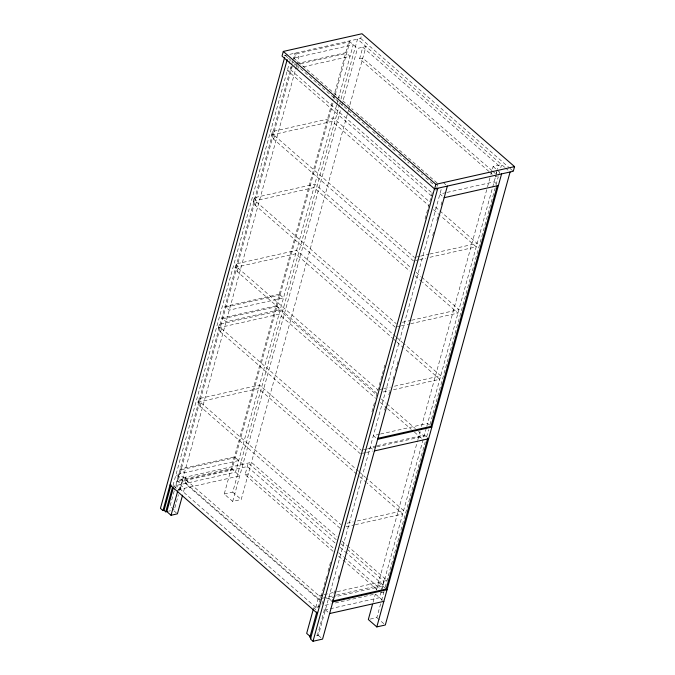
<?xml version="1.0" encoding="UTF-8"?>
<svg xmlns="http://www.w3.org/2000/svg" width="675" height="675" viewBox="0 0 675 675"><rect width="100%" height="100%" fill="white"/><g stroke="black" fill="none" stroke-linecap="round" stroke-linejoin="round"><path stroke-width="0.51" stroke-dasharray="3.38 2.53" d="M173.011 485.418L290.242 59.83M339.913 528.128L200.053 406.333L197.944 402.165L198.897 398.68L259.504 385.054L358.476 471.243M360.391 453.794L220.531 331.99L218.413 327.822L219.375 324.337L279.982 310.719L376.574 394.833M377.03 393.39L237.17 271.586L235.052 267.418L236.014 263.933L296.612 250.315L395.584 336.504M395.272 327.181L255.403 205.377L253.294 201.209L254.247 197.724L314.854 184.106L410.662 267.536M413.505 260.972L273.637 139.168L271.527 135L272.489 131.515L333.087 117.897L429.688 202.019M174.201 490.987L170.007 506.225L174.243 509.92L178.436 494.682M174.479 489.974L291.153 66.42M292.385 61.923L291.583 64.825L295.675 63.906M292.823 60.32L294.789 53.215L299.025 56.902L297.067 64.015M431.426 195.927L287.322 70.436L290.512 69.719L291.305 66.808M294.3 58.793L295.633 53.949L349.852 41.766L335.188 94.998M200.053 406.333L201.015 402.848L198.897 398.68M220.531 331.99L221.484 328.506L219.375 324.337M237.17 271.586L238.123 268.102L236.014 263.933M255.403 205.377L256.365 201.893L254.247 197.724M273.637 139.168L274.598 135.683L272.489 131.515M178.597 490.497L180.217 484.599L184.461 488.295L183.102 493.206M179.558 490.615L295.549 69.533M295.667 69.095L296.89 64.648M180.208 489.248L183.406 477.63L251.446 462.341L337.103 536.929M186.435 484.591L184.57 480.642L185.532 477.157L187.397 481.106L186.435 484.591L318.068 599.223L322.127 598.312M347.245 114.547L241.211 499.508L232.706 501.415L224.227 494.041L333.062 98.921M333.34 97.909L349.009 41.023L357.488 48.406L365.993 46.499L348.646 109.468M332.952 103.123L232.116 469.218L177.888 481.41L292.435 65.568L296.527 64.648M334.074 99.065L334.91 96.019M336.623 105.055L235.507 472.171L172.775 486.278M336.901 104.043L353.244 44.719L293.355 58.177M224.227 494.041L232.732 492.126L339.331 105.131M339.609 104.119L340.723 100.06M341.01 99.039L357.514 39.116L504.697 167.29M232.706 501.415L340.698 109.35M341.82 105.292L357.488 48.406M284.074 55.62L360.703 38.399L361.471 35.606M333.096 551.34L245.059 474.668L248.257 463.05L336.293 539.722M488.886 171.408L359.598 58.826L362.804 47.216L498.428 165.324L497.365 169.197M347.524 113.535L348.368 110.489M315.832 607.357L319.03 595.738L323.139 594.818M317.95 607.897L326.624 576.374M328.025 571.295L330.826 561.144M371.95 411.826L374.752 401.676M376.152 396.596L384.826 365.108M425.107 218.843L432.945 190.401M321.933 604.277L322.734 601.366M435.949 190.367L436.742 187.464M437.012 186.494L437.813 183.592M317.284 635.648L324.321 610.09L322.912 608.858M316.457 635.833L318.347 635.411L441.264 189.169M331.973 601.189L332.539 599.164M333.931 594.093L335.045 590.043M338.116 578.897L339.238 574.838M384.598 410.147L385.72 406.088M388.792 394.917L389.914 390.859M392.985 379.696L394.107 375.629M395.508 370.558L398.301 360.408M432.692 235.541L433.814 231.483M436.885 220.312L438.007 216.253M441.079 205.082L442.201 201.023M373.089 602.26L375.325 594.135M376.439 590.102L417.572 440.758M417.85 439.746L420.086 431.62M421.487 426.541L487.24 187.844M487.519 186.832L490.59 175.66M490.877 174.639L493.113 166.514L501.618 164.607L500.774 167.653M381.755 588.904L383.889 581.167L346.604 548.699M497.095 170.159L495.231 176.934L498.42 176.217M381.206 591.857L379.612 597.662L323.148 610.36M381.476 590.887L426.532 427.3M426.802 426.33L496.817 172.142M370.221 619.102L376.836 617.617L381.316 601.366M381.594 600.353L384.109 591.207M385.206 587.225L425.242 441.897M426.634 436.818L428.6 429.705M429.992 424.626L495.745 185.937M496.024 184.916L498.26 176.791M498.682 175.255L499.753 171.382M296.705 63.678L345.811 52.642L350.047 56.329L300.94 67.373M300.62 63.728L346.655 53.376M295.827 68.521L299.919 67.601M359.598 58.826L362.787 58.109L492.075 170.691M271.527 135L332.134 121.382L428.726 205.504M253.294 201.209L313.892 187.591L409.7 271.021M446.065 192.628L439.931 194.012L442.64 196.374M447.086 192.4L494.151 181.82L496.859 184.182M235.052 267.418L295.658 253.8L393.044 338.605M416.526 257.023L419.605 256.331M420.635 256.103L428.861 254.247M429.891 254.019L477.191 243.388L434.438 206.153M415.564 260.508L418.643 259.816M419.673 259.588L425.849 258.196M429.958 257.276L476.229 246.873L440.606 215.84M225.88 307.176L280.108 294.983M222.683 318.786L276.91 306.602M218.413 327.822L279.02 314.204L375.612 398.317M402.401 322.312L410.628 320.456M411.657 320.228L458.958 309.597L421.74 277.189M397.322 326.717L400.41 326.025M401.439 325.797L409.666 323.941M410.695 323.713L457.996 313.082L422.364 282.049M197.944 402.165L258.542 388.538L359.1 476.111M380.05 389.441L383.13 388.749M384.159 388.522L390.327 387.129M394.445 386.21L440.716 375.806L403.507 343.398M383.198 392.006L389.374 390.614M393.483 389.694L439.763 379.291L404.131 348.258M181.094 469.792L235.313 457.608M238.705 460.561L175.972 474.66L320.077 600.151M379.519 434.236L373.376 435.62L376.093 437.982M380.54 434.008L427.604 423.427L429.637 425.199M184.57 480.642L247.303 466.535L335.34 543.206M178.082 489.729L239.743 475.867L231.263 468.484L177.044 480.667L181.28 484.363M245.059 474.668L248.248 473.951L333.906 548.547M376.321 445.854L370.178 447.23L372.895 449.592M377.342 445.627L424.398 435.046L426.44 436.818M363.412 449.845L366.491 449.153M367.521 448.917L375.747 447.069M376.777 446.842L424.086 436.21L418.542 431.384M362.45 453.33L365.538 452.638M366.567 452.402L372.735 451.018M168.573 511.194L170.463 510.764M347.043 523.26L353.219 521.876M357.328 520.948L403.608 510.545L366.39 478.136M346.089 526.745L354.316 524.897M355.345 524.669L402.646 514.029L367.014 483.005M324.101 594.599L336.479 591.823M337.272 591.646L387.079 580.449L349.009 547.29M323.139 598.084L335.298 595.358M336.31 595.131L382.927 584.651L347.237 553.567M326.346 598.742L382.809 586.052M320.085 606.403L313.706 607.837L317.242 610.909M325.072 605.281L331.231 603.897M335.34 602.977L375.368 593.975L383.003 600.615M383.873 592.059L380.683 592.777L378.304 590.709M360.703 38.399L509.313 167.805M510.106 168.505L513.287 171.273M505.474 167.957L508.553 170.648M493.113 166.514L496.193 169.197M496.969 169.872L500.816 173.23M492.868 171.382L496.041 174.15M489.679 172.1L492.851 174.867M443.804 182.984L445.837 184.756M293.709 58.101L328.548 88.442M329.341 89.125L339.635 98.094M342.799 100.853L353.093 109.814M356.257 112.573L368.137 122.918M368.93 123.601L380.801 133.945M381.594 134.637L394.267 145.665M395.052 146.357L420.39 168.421M421.183 169.113L437.02 182.9M285.221 55.367L287.761 57.577M288.554 58.269L290.933 60.345M291.727 61.028L299.658 67.939M300.451 68.631L317.098 83.126M317.891 83.818L330.581 94.871M331.374 95.563L343.271 105.916M344.064 106.608L356.746 117.661M357.539 118.344L369.436 128.706M372.608 131.473L382.919 140.442M383.712 141.134L395.609 151.495M398.773 154.254L409.084 163.232M412.256 165.999L422.567 174.977M425.739 177.736L434.464 185.33M290.512 69.719L432.236 193.134M433.477 209.638L439.813 215.156M274.598 135.683L414.467 257.487M416.197 272.363L420.947 276.497M415.243 275.847L421.571 281.365M256.365 201.893L396.225 323.696M396.377 337.196L402.713 342.706M393.837 339.297L396.208 341.364M397.001 342.056L403.338 347.574M238.123 268.102L377.992 389.905M381.324 398.976L386.075 403.11M386.868 403.802L415.37 428.625M380.363 402.46L386.699 407.97M387.492 408.662L411.244 429.351M414.416 432.11L423.124 439.695M221.484 328.506L361.353 450.309M359.269 471.935L365.597 477.453M359.893 476.795L366.221 482.313M201.015 402.848L340.875 524.644M341.862 541.08L348.216 546.607M341.052 543.864L345.811 548.007M340.099 547.349L346.444 552.876M242.941 464.248L234.47 456.865L180.242 469.057L184.486 472.745M378.574 582.356L386.201 589.005M338.664 552.69L343.423 556.833M344.216 557.525L379.907 588.608M338.648 556.175L377.511 590.017M232.732 492.126L241.211 499.508M376.836 617.617L383.771 623.658M328.582 598.236L331.298 600.598M322.481 598.742L179.17 473.943L175.964 485.561L317.242 608.588M325.384 609.854L328.101 612.217M173.838 486.034L176.664 488.498M318.347 635.411L321.173 637.867M173.888 510.773L177.415 513.844M279.256 294.249L225.037 306.433L229.272 310.129L283.5 297.937L279.256 294.249M276.058 305.859L221.839 318.052L226.074 321.739L280.302 309.555L276.058 305.859"/><path stroke-width="1.01" d="M283.306 51.435L282.023 56.084L434.607 188.958L513.287 171.273L514.561 166.624L361.986 33.75L283.306 51.435L435.89 184.309L514.561 166.624M284.656 57.392L160.439 508.376L162.979 510.595L164.042 510.351L165.738 511.827L167.628 511.405M162.979 510.595L287.204 59.611M164.042 510.351L171.037 484.962M165.738 511.827L172.454 487.451M173.298 488L166.801 511.591L171.037 515.278L177.415 513.844L182.562 495.172M171.037 515.278L177.812 490.708M313.436 608.816L306.669 633.386L310.196 636.466M316.837 611.93L309.842 637.318L310.973 638.305M434.413 189.068L310.475 639.039L313.014 641.25L322.582 639.098L447.365 186.089M434.607 188.958L435.89 184.309M313.014 641.25L437.797 188.241M372.524 604.294L368.331 619.532L376.81 626.915L385.315 624.999L510.097 171.99M331.973 601.189L386.201 589.005L427.79 437.999M377.789 438.345L430.996 426.381L497.264 185.794M376.81 626.915L501.593 173.897M444.167 197.699L498.386 185.515M377.62 439.307L431.84 427.123L430.996 426.381M374.414 450.925L428.642 438.733M332.826 601.931L387.045 589.739L386.201 589.005M329.628 613.541L383.847 601.358M170.016 485.038L317.512 613.482"/></g></svg>
